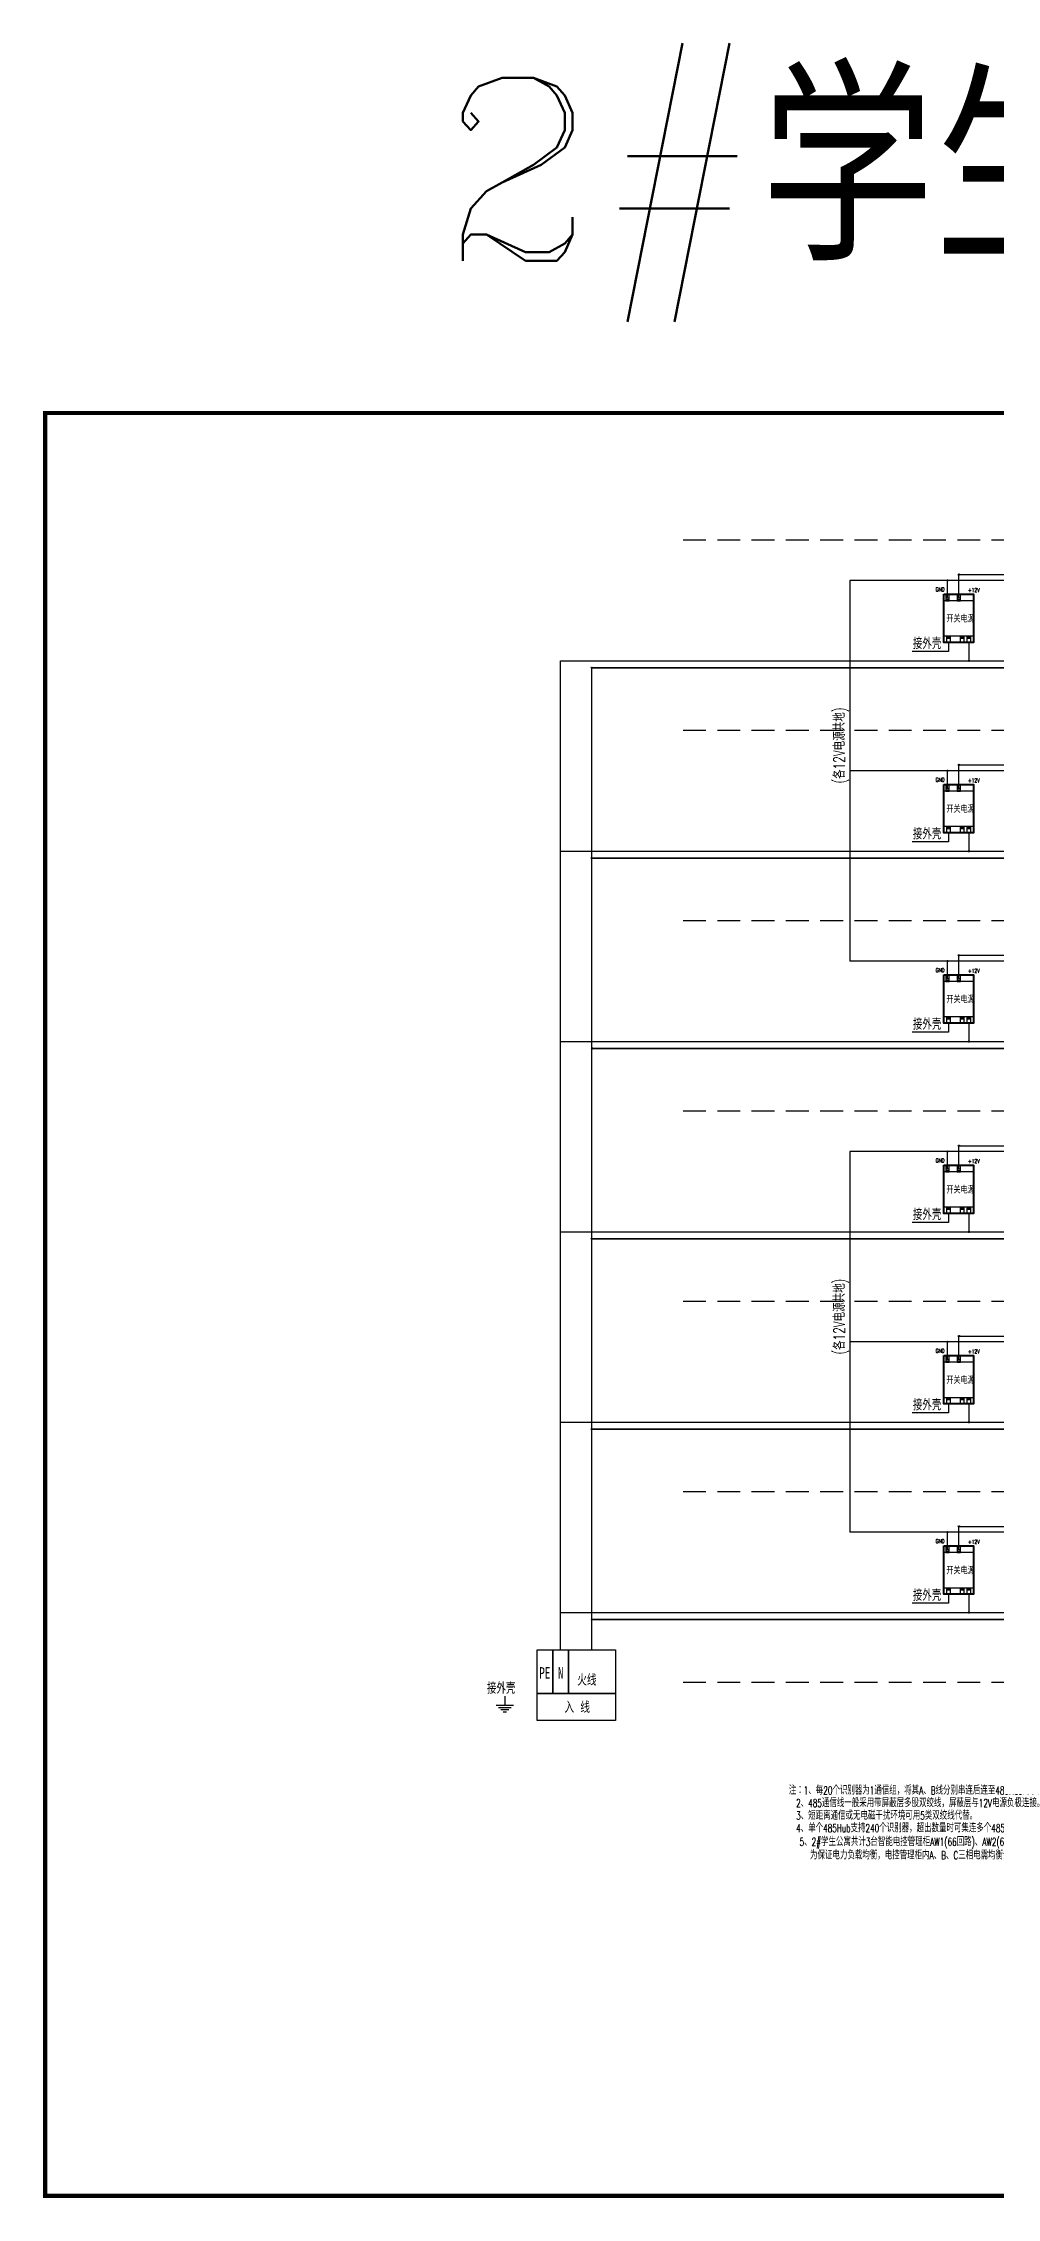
# Model space of a CAD drawing. Header units: millimetres. Extents: x -14098 to 347972, y -58509 to 133182.
# Drawn here: x 110391 to 152118, y 38910 to 133182 of the extents above; entities that cross this region are included whole.
import ezdxf
from ezdxf.enums import TextEntityAlignment as Align

# ---------------------------------------------------------------- set-up
doc = ezdxf.new("R2010")
doc.units = ezdxf.units.MM
doc.header["$LTSCALE"] = 1000
doc.linetypes.add('DASHED2', pattern=[0.375, 0.25, -0.125])
for name, color, linetype in [('5剖面线层', 1, 'Continuous'), ('6文字层', 3, 'Continuous'), ('HZ', 3, 'Continuous'), ('RD', 1, 'Continuous'), ('图框', 7, 'Continuous')]:
    doc.layers.add(name, color=color, linetype=linetype)
doc.styles.add('PC_TEXTSTYLE', font='simplex.shx', dxfattribs={"width": 0.707, "bigfont": 'intecad.shx'})
doc.styles.add('SHZ', font='romanc', dxfattribs={"bigfont": 'SHZTXT'})
doc.styles.add('Z', font='romans', dxfattribs={"width": 0.8, "bigfont": 'z'})
doc.styles.add('样式 1', font='', dxfattribs={"width": 0.707})
doc.styles.get('样式 1').set_extended_font_data('KaiTi_GB2312')

# ---------------------------------------------------------------- blocks, each defined once
blk = doc.blocks.new('GND')
at = {"color": 4}
for p, q in [((0, 0), (0, -7.9)), ((-7.5, -7.9), (7.5, -7.9)), ((-5.5, -9.9), (5.5, -9.9)), ((-3.5, -11.9), (3.5, -11.9)), ((-1.5, -13.9), (1.5, -13.9))]:
    blk.add_line(p, q, dxfattribs=at)

msp = doc.modelspace()

# ---------------------------------------------------------------- hatches: boundary and pattern name
at = {"layer": '5剖面线层'}
h = msp.add_hatch(color=6, dxfattribs=at)
h.paths.add_polyline_path([(149929, 109675), (149957, 109675), (149986, 109675, 1)])
h.paths.add_polyline_path([(149986, 109675), (149957, 109675), (149957, 109646, 0.414214)])
h.paths.add_polyline_path([(149957, 109675), (149929, 109675, 0.414214), (149957, 109646)])
h = msp.add_hatch(color=6, dxfattribs=at)
h.paths.add_polyline_path([(149929, 109675), (149957, 109675), (149986, 109675, 1)])
h.paths.add_polyline_path([(149986, 109675), (149957, 109675), (149957, 109646, 0.414214)])
h.paths.add_polyline_path([(149957, 109675), (149929, 109675, 0.414214), (149957, 109646)])
h = msp.add_hatch(color=4, dxfattribs=at)
h.paths.add_polyline_path([(150429, 109927), (150457, 109927), (150486, 109927, 1)])
h.paths.add_polyline_path([(150486, 109927), (150457, 109927), (150457, 109899, 0.414214)])
h.paths.add_polyline_path([(150457, 109927), (150429, 109927, 0.414214), (150457, 109899)])
h = msp.add_hatch(color=1, dxfattribs=at)
h.paths.add_polyline_path([(134370, 105856), (134399, 105856), (134427, 105856, 1)])
h.paths.add_polyline_path([(134427, 105856), (134399, 105856), (134399, 105827, 0.414214)])
h.paths.add_polyline_path([(134399, 105856), (134370, 105856, 0.414214), (134399, 105827)])
h = msp.add_hatch(color=4, dxfattribs=at)
h.paths.add_polyline_path([(150868, 106155), (150896, 106155), (150924, 106155, 1)])
h.paths.add_polyline_path([(150924, 106155), (150896, 106155), (150896, 106127, 0.414214)])
h.paths.add_polyline_path([(150896, 106155), (150868, 106155, 0.414214), (150896, 106127)])
h = msp.add_hatch(color=6, dxfattribs=at)
h.paths.add_polyline_path([(149929, 101347), (149957, 101347), (149986, 101347, 1)])
h.paths.add_polyline_path([(149986, 101347), (149957, 101347), (149957, 101319, 0.414214)])
h.paths.add_polyline_path([(149957, 101347), (149929, 101347, 0.414214), (149957, 101319)])
h = msp.add_hatch(color=6, dxfattribs=at)
h.paths.add_polyline_path([(149929, 101347), (149957, 101347), (149986, 101347, 1)])
h.paths.add_polyline_path([(149986, 101347), (149957, 101347), (149957, 101319, 0.414214)])
h.paths.add_polyline_path([(149957, 101347), (149929, 101347, 0.414214), (149957, 101319)])
h = msp.add_hatch(color=4, dxfattribs=at)
h.paths.add_polyline_path([(150429, 101600), (150457, 101600), (150486, 101600, 1)])
h.paths.add_polyline_path([(150486, 101600), (150457, 101600), (150457, 101571, 0.414214)])
h.paths.add_polyline_path([(150457, 101600), (150429, 101600, 0.414214), (150457, 101571)])
h = msp.add_hatch(color=1, dxfattribs=at)
h.paths.add_polyline_path([(134370, 97528), (134399, 97528), (134427, 97528, 1)])
h.paths.add_polyline_path([(134427, 97528), (134399, 97528), (134399, 97499, 0.414214)])
h.paths.add_polyline_path([(134399, 97528), (134370, 97528, 0.414214), (134399, 97499)])
h = msp.add_hatch(color=4, dxfattribs=at)
h.paths.add_polyline_path([(150868, 97827), (150896, 97827), (150924, 97827, 1)])
h.paths.add_polyline_path([(150924, 97827), (150896, 97827), (150896, 97799, 0.414214)])
h.paths.add_polyline_path([(150896, 97827), (150868, 97827, 0.414214), (150896, 97799)])
h = msp.add_hatch(color=6, dxfattribs=at)
h.paths.add_polyline_path([(149929, 93019), (149957, 93019), (149986, 93019, 1)])
h.paths.add_polyline_path([(149986, 93019), (149957, 93019), (149957, 92991, 0.414214)])
h.paths.add_polyline_path([(149957, 93019), (149929, 93019, 0.414214), (149957, 92991)])
h = msp.add_hatch(color=6, dxfattribs=at)
h.paths.add_polyline_path([(149929, 93019), (149957, 93019), (149986, 93019, 1)])
h.paths.add_polyline_path([(149986, 93019), (149957, 93019), (149957, 92991, 0.414214)])
h.paths.add_polyline_path([(149957, 93019), (149929, 93019, 0.414214), (149957, 92991)])
h = msp.add_hatch(color=4, dxfattribs=at)
h.paths.add_polyline_path([(150429, 93272), (150457, 93272), (150486, 93272, 1)])
h.paths.add_polyline_path([(150486, 93272), (150457, 93272), (150457, 93243, 0.414214)])
h.paths.add_polyline_path([(150457, 93272), (150429, 93272, 0.414214), (150457, 93243)])
h = msp.add_hatch(color=1, dxfattribs=at)
h.paths.add_polyline_path([(134390, 89200), (134418, 89200), (134447, 89200, 1)])
h.paths.add_polyline_path([(134447, 89200), (134418, 89200), (134418, 89171, 0.414214)])
h.paths.add_polyline_path([(134418, 89200), (134390, 89200, 0.414214), (134418, 89171)])
h = msp.add_hatch(color=4, dxfattribs=at)
h.paths.add_polyline_path([(150868, 89499), (150896, 89499), (150924, 89499, 1)])
h.paths.add_polyline_path([(150924, 89499), (150896, 89499), (150896, 89471, 0.414214)])
h.paths.add_polyline_path([(150896, 89499), (150868, 89499, 0.414214), (150896, 89471)])
h = msp.add_hatch(color=4, dxfattribs=at)
h.paths.add_polyline_path([(150429, 84944), (150457, 84944), (150486, 84944, 1)])
h.paths.add_polyline_path([(150486, 84944), (150457, 84944), (150457, 84915, 0.414214)])
h.paths.add_polyline_path([(150457, 84944), (150429, 84944, 0.414214), (150457, 84915)])
h = msp.add_hatch(color=6, dxfattribs=at)
h.paths.add_polyline_path([(149929, 84691), (149957, 84691), (149986, 84691, 1)])
h.paths.add_polyline_path([(149986, 84691), (149957, 84691), (149957, 84663, 0.414214)])
h.paths.add_polyline_path([(149957, 84691), (149929, 84691, 0.414214), (149957, 84663)])
h = msp.add_hatch(color=6, dxfattribs=at)
h.paths.add_polyline_path([(149929, 84691), (149957, 84691), (149986, 84691, 1)])
h.paths.add_polyline_path([(149986, 84691), (149957, 84691), (149957, 84663, 0.414214)])
h.paths.add_polyline_path([(149957, 84691), (149929, 84691, 0.414214), (149957, 84663)])
h = msp.add_hatch(color=4, dxfattribs=at)
h.paths.add_polyline_path([(150868, 81172), (150896, 81172), (150924, 81172, 1)])
h.paths.add_polyline_path([(150924, 81172), (150896, 81172), (150896, 81143, 0.414214)])
h.paths.add_polyline_path([(150896, 81172), (150868, 81172, 0.414214), (150896, 81143)])
h = msp.add_hatch(color=1, dxfattribs=at)
h.paths.add_polyline_path([(134370, 80872), (134399, 80872), (134427, 80872, 1)])
h.paths.add_polyline_path([(134427, 80872), (134399, 80872), (134399, 80843, 0.414214)])
h.paths.add_polyline_path([(134399, 80872), (134370, 80872, 0.414214), (134399, 80843)])
h = msp.add_hatch(color=6, dxfattribs=at)
h.paths.add_polyline_path([(149929, 76363), (149957, 76363), (149986, 76363, 1)])
h.paths.add_polyline_path([(149986, 76363), (149957, 76363), (149957, 76335, 0.414214)])
h.paths.add_polyline_path([(149957, 76363), (149929, 76363, 0.414214), (149957, 76335)])
h = msp.add_hatch(color=6, dxfattribs=at)
h.paths.add_polyline_path([(149929, 76363), (149957, 76363), (149986, 76363, 1)])
h.paths.add_polyline_path([(149986, 76363), (149957, 76363), (149957, 76335, 0.414214)])
h.paths.add_polyline_path([(149957, 76363), (149929, 76363, 0.414214), (149957, 76335)])
h = msp.add_hatch(color=4, dxfattribs=at)
h.paths.add_polyline_path([(150429, 76616), (150457, 76616), (150486, 76616, 1)])
h.paths.add_polyline_path([(150486, 76616), (150457, 76616), (150457, 76587, 0.414214)])
h.paths.add_polyline_path([(150457, 76616), (150429, 76616, 0.414214), (150457, 76587)])
h = msp.add_hatch(color=4, dxfattribs=at)
h.paths.add_polyline_path([(150868, 72844), (150896, 72844), (150924, 72844, 1)])
h.paths.add_polyline_path([(150924, 72844), (150896, 72844), (150896, 72815, 0.414214)])
h.paths.add_polyline_path([(150896, 72844), (150868, 72844, 0.414214), (150896, 72815)])
h = msp.add_hatch(color=1, dxfattribs=at)
h.paths.add_polyline_path([(134370, 72544), (134399, 72544), (134427, 72544, 1)])
h.paths.add_polyline_path([(134427, 72544), (134399, 72544), (134399, 72516, 0.414214)])
h.paths.add_polyline_path([(134399, 72544), (134370, 72544, 0.414214), (134399, 72516)])
h = msp.add_hatch(color=6, dxfattribs=at)
h.paths.add_polyline_path([(149929, 68035), (149957, 68035), (149986, 68035, 1)])
h.paths.add_polyline_path([(149986, 68035), (149957, 68035), (149957, 68007, 0.414214)])
h.paths.add_polyline_path([(149957, 68035), (149929, 68035, 0.414214), (149957, 68007)])
h = msp.add_hatch(color=6, dxfattribs=at)
h.paths.add_polyline_path([(149929, 68035), (149957, 68035), (149986, 68035, 1)])
h.paths.add_polyline_path([(149986, 68035), (149957, 68035), (149957, 68007, 0.414214)])
h.paths.add_polyline_path([(149957, 68035), (149929, 68035, 0.414214), (149957, 68007)])
h = msp.add_hatch(color=4, dxfattribs=at)
h.paths.add_polyline_path([(150429, 68288), (150457, 68288), (150486, 68288, 1)])
h.paths.add_polyline_path([(150486, 68288), (150457, 68288), (150457, 68259, 0.414214)])
h.paths.add_polyline_path([(150457, 68288), (150429, 68288, 0.414214), (150457, 68259)])
h = msp.add_hatch(color=1, dxfattribs=at)
h.paths.add_polyline_path([(134370, 64216), (134399, 64216), (134427, 64216, 1)])
h.paths.add_polyline_path([(134427, 64216), (134399, 64216), (134399, 64188, 0.414214)])
h.paths.add_polyline_path([(134399, 64216), (134370, 64216, 0.414214), (134399, 64188)])
h = msp.add_hatch(color=4, dxfattribs=at)
h.paths.add_polyline_path([(150868, 64516), (150896, 64516), (150924, 64516, 1)])
h.paths.add_polyline_path([(150924, 64516), (150896, 64516), (150896, 64487, 0.414214)])
h.paths.add_polyline_path([(150896, 64516), (150868, 64516, 0.414214), (150896, 64487)])

# ---------------------------------------------------------------- linework, layer by layer
at = {"color": 6}
for p, q in [((149957, 109675), (145691, 109675)), ((145691, 109675), (145691, 93019)), ((149957, 108898), (149957, 109675)), ((153498, 109675), (149957, 109675)), ((149957, 101347), (145691, 101347)), ((149957, 100570), (149957, 101347)), ((153498, 101347), (149957, 101347)), ((149957, 93019), (145691, 93019)), ((149957, 92242), (149957, 93019)), ((153498, 93019), (149957, 93019)), ((149957, 84691), (145691, 84691)), ((145691, 84691), (145691, 68035)), ((149957, 83914), (149957, 84691)), ((153498, 84691), (149957, 84691)), ((149957, 76363), (145691, 76363)), ((149957, 75586), (149957, 76363)), ((153498, 76363), (149957, 76363)), ((149957, 68035), (145691, 68035)), ((149957, 67258), (149957, 68035)), ((153498, 68035), (149957, 68035))]:
    msp.add_line(p, q, dxfattribs=at)
at = {"color": 4}
for p, q in [((150457, 109927), (178952, 109927)), ((150457, 108898), (150457, 109927)), ((149996, 106566), (148418, 106566)), ((149996, 106960), (149996, 106566)), ((150896, 106960), (150896, 106155)), ((133029, 106155), (178791, 106155)), ((133029, 62886), (133029, 106155)), ((150457, 101600), (178952, 101600)), ((150457, 100570), (150457, 101600)), ((149996, 98238), (148418, 98238)), ((149996, 98632), (149996, 98238)), ((150896, 98632), (150896, 97827)), ((133029, 97827), (178791, 97827)), ((150457, 93272), (178952, 93272)), ((150457, 92242), (150457, 93272)), ((149996, 89911), (148418, 89911)), ((149996, 90304), (149996, 89911)), ((150896, 90304), (150896, 89499)), ((133029, 89499), (178791, 89499)), ((150457, 84944), (178952, 84944)), ((150457, 83914), (150457, 84944)), ((133029, 81172), (178791, 81172)), ((149996, 81583), (148418, 81583)), ((149996, 81977), (149996, 81583)), ((150896, 81977), (150896, 81172)), ((150457, 76616), (178952, 76616)), ((150457, 75586), (150457, 76616)), ((149996, 73649), (149996, 73255)), ((150896, 73649), (150896, 72844)), ((133029, 72844), (178791, 72844)), ((149996, 73255), (148418, 73255)), ((150457, 68288), (178952, 68288)), ((150457, 67258), (150457, 68288)), ((149996, 65321), (149996, 64927)), ((150896, 65321), (150896, 64516)), ((133029, 64516), (178791, 64516)), ((149996, 64927), (148418, 64927))]:
    msp.add_line(p, q, dxfattribs=at)
at = {"color": 1, "lineweight": 35}
for p, q in [((134399, 105856), (178491, 105856)), ((134399, 97528), (178491, 97528)), ((134399, 89200), (178491, 89200)), ((134399, 80872), (178491, 80872)), ((134399, 72544), (178491, 72544)), ((134399, 64216), (178491, 64216))]:
    msp.add_line(p, q, dxfattribs=at)
for points in [[(149803, 109074), (151089, 109074), (151089, 108788), (149803, 108788)], [(149885, 108788), (150030, 108788), (150030, 109074), (149885, 109074)], [(149885, 108845), (150030, 108845), (150030, 108898), (149885, 108898)], [(150385, 108788), (150530, 108788), (150530, 109074), (150385, 109074)], [(150385, 108845), (150530, 108845), (150530, 108898), (150385, 108898)], [(149803, 107246), (151089, 107246), (151089, 106960), (149803, 106960)], [(149924, 107246), (150068, 107246), (150068, 106960), (149924, 106960)], [(149924, 107189), (150068, 107189), (150068, 107136), (149924, 107136)], [(150524, 107246), (150668, 107246), (150668, 106960), (150524, 106960)], [(150524, 107189), (150668, 107189), (150668, 107136), (150524, 107136)], [(150824, 107246), (150968, 107246), (150968, 106960), (150824, 106960)], [(150824, 107189), (150968, 107189), (150968, 107136), (150824, 107136)], [(149803, 100746), (151089, 100746), (151089, 100460), (149803, 100460)], [(149885, 100460), (150030, 100460), (150030, 100746), (149885, 100746)], [(149885, 100517), (150030, 100517), (150030, 100570), (149885, 100570)], [(150385, 100460), (150530, 100460), (150530, 100746), (150385, 100746)], [(150385, 100517), (150530, 100517), (150530, 100570), (150385, 100570)], [(149803, 98918), (151089, 98918), (151089, 98632), (149803, 98632)], [(149924, 98918), (150068, 98918), (150068, 98632), (149924, 98632)], [(149924, 98861), (150068, 98861), (150068, 98808), (149924, 98808)], [(150524, 98918), (150668, 98918), (150668, 98632), (150524, 98632)], [(150524, 98861), (150668, 98861), (150668, 98808), (150524, 98808)], [(150824, 98918), (150968, 98918), (150968, 98632), (150824, 98632)], [(150824, 98861), (150968, 98861), (150968, 98808), (150824, 98808)], [(149803, 92418), (151089, 92418), (151089, 92132), (149803, 92132)], [(149885, 92132), (150030, 92132), (150030, 92418), (149885, 92418)], [(150385, 92132), (150530, 92132), (150530, 92418), (150385, 92418)], [(149885, 92189), (150030, 92189), (150030, 92242), (149885, 92242)], [(150385, 92189), (150530, 92189), (150530, 92242), (150385, 92242)], [(149803, 90590), (151089, 90590), (151089, 90304), (149803, 90304)], [(149924, 90590), (150068, 90590), (150068, 90304), (149924, 90304)], [(149924, 90533), (150068, 90533), (150068, 90480), (149924, 90480)], [(150524, 90590), (150668, 90590), (150668, 90304), (150524, 90304)], [(150524, 90533), (150668, 90533), (150668, 90480), (150524, 90480)], [(150824, 90590), (150968, 90590), (150968, 90304), (150824, 90304)], [(150824, 90533), (150968, 90533), (150968, 90480), (150824, 90480)], [(149803, 84090), (151089, 84090), (151089, 83804), (149803, 83804)], [(149885, 83804), (150030, 83804), (150030, 84090), (149885, 84090)], [(149885, 83861), (150030, 83861), (150030, 83914), (149885, 83914)], [(150385, 83804), (150530, 83804), (150530, 84090), (150385, 84090)], [(150385, 83861), (150530, 83861), (150530, 83914), (150385, 83914)], [(149803, 82262), (151089, 82262), (151089, 81977), (149803, 81977)], [(149924, 82262), (150068, 82262), (150068, 81977), (149924, 81977)], [(149924, 82205), (150068, 82205), (150068, 82153), (149924, 82153)], [(150524, 82262), (150668, 82262), (150668, 81977), (150524, 81977)], [(150524, 82205), (150668, 82205), (150668, 82153), (150524, 82153)], [(150824, 82262), (150968, 82262), (150968, 81977), (150824, 81977)], [(150824, 82205), (150968, 82205), (150968, 82153), (150824, 82153)], [(149803, 75762), (151089, 75762), (151089, 75476), (149803, 75476)], [(149885, 75476), (150030, 75476), (150030, 75762), (149885, 75762)], [(149885, 75533), (150030, 75533), (150030, 75586), (149885, 75586)], [(150385, 75476), (150530, 75476), (150530, 75762), (150385, 75762)], [(150385, 75533), (150530, 75533), (150530, 75586), (150385, 75586)], [(149803, 73934), (151089, 73934), (151089, 73649), (149803, 73649)], [(149924, 73934), (150068, 73934), (150068, 73649), (149924, 73649)], [(149924, 73877), (150068, 73877), (150068, 73825), (149924, 73825)], [(150524, 73934), (150668, 73934), (150668, 73649), (150524, 73649)], [(150524, 73877), (150668, 73877), (150668, 73825), (150524, 73825)], [(150824, 73934), (150968, 73934), (150968, 73649), (150824, 73649)], [(150824, 73877), (150968, 73877), (150968, 73825), (150824, 73825)], [(149803, 67434), (151089, 67434), (151089, 67148), (149803, 67148)], [(149885, 67148), (150030, 67148), (150030, 67434), (149885, 67434)], [(149885, 67205), (150030, 67205), (150030, 67258), (149885, 67258)], [(150385, 67148), (150530, 67148), (150530, 67434), (150385, 67434)], [(150385, 67205), (150530, 67205), (150530, 67258), (150385, 67258)], [(149803, 65606), (151089, 65606), (151089, 65321), (149803, 65321)], [(149924, 65606), (150068, 65606), (150068, 65321), (149924, 65321)], [(149924, 65549), (150068, 65549), (150068, 65497), (149924, 65497)], [(150524, 65606), (150668, 65606), (150668, 65321), (150524, 65321)], [(150524, 65549), (150668, 65549), (150668, 65497), (150524, 65497)], [(150824, 65606), (150968, 65606), (150968, 65321), (150824, 65321)], [(150824, 65549), (150968, 65549), (150968, 65497), (150824, 65497)], [(132001, 62886), (132686, 62886), (132686, 60979), (132001, 60979)], [(132686, 62886), (133371, 62886), (133371, 60979), (132686, 60979)], [(133371, 62886), (135426, 62886), (135426, 60979), (133371, 60979)], [(132001, 60979), (135426, 60979), (135426, 59791), (132001, 59791)]]:
    msp.add_lwpolyline(points, close=True)
at = {"lineweight": 40}
for points in [[(149803, 109074), (151089, 109074), (151089, 106960), (149803, 106960)], [(149803, 100746), (151089, 100746), (151089, 98632), (149803, 98632)], [(149803, 92418), (151089, 92418), (151089, 90304), (149803, 90304)], [(149803, 84090), (151089, 84090), (151089, 81977), (149803, 81977)], [(149803, 75762), (151089, 75762), (151089, 73649), (149803, 73649)], [(149803, 67434), (151089, 67434), (151089, 65321), (149803, 65321)]]:
    msp.add_lwpolyline(points, close=True, dxfattribs=at)
at = {"color": 4, "const_width": 1}
msp.add_lwpolyline([(132344, 62886), (132344, 63567), (130593, 63567), (130593, 60474)], dxfattribs=at)
at = {"color": 6}
for centre in [(149957, 109675), (149957, 109675), (149957, 101347), (149957, 101347), (149957, 93019), (149957, 93019), (149957, 84691), (149957, 84691), (149957, 76363), (149957, 76363), (149957, 68035), (149957, 68035)]:
    msp.add_circle(centre, 28.4, dxfattribs=at)
at = {"color": 4}
for centre in [(150457, 109927), (150896, 106155), (150457, 101600), (150896, 97827), (150457, 93272), (150896, 89499), (150457, 84944), (150896, 81172), (150457, 76616), (150896, 72844), (150457, 68288), (150896, 64516)]:
    msp.add_circle(centre, 28.4, dxfattribs=at)
at = {"color": 1}
for centre in [(134399, 105856), (134399, 97528), (134418, 89200), (134399, 80872), (134399, 72544), (134399, 64216)]:
    msp.add_circle(centre, 28.4, dxfattribs=at)
at = {"layer": 'RD', "color": 252, "linetype": 'DASHED2', "ltscale": 4}
for p, q in [((138388, 111448), (192920, 111448)), ((138388, 103120), (192920, 103120)), ((138388, 94792), (192920, 94792)), ((138388, 86464), (192920, 86464)), ((138388, 78136), (192920, 78136)), ((138388, 69808), (192920, 69808)), ((138388, 61480), (192920, 61480))]:
    msp.add_line(p, q, dxfattribs=at)
at = {"layer": 'RD'}
msp.add_line((134399, 62886), (134399, 105856), dxfattribs=at)
at = {"layer": '图框', "color": 7, "const_width": 180}
msp.add_lwpolyline([(110481, 39000), (224481, 39000), (224481, 117000), (110481, 117000)], close=True, dxfattribs=at)
msp.add_lwpolyline([(110481, 39000), (224481, 39000), (224481, 117000), (110481, 117000)], close=True, dxfattribs=at)

# ---------------------------------------------------------------- block references
at = {"color": 4, "xscale": 50, "yscale": 50, "zscale": 50}
msp.add_blockref('GND', (130593, 60867), dxfattribs=at)

# ---------------------------------------------------------------- texts
at = {"layer": '6文字层', "color": 7, "style": 'PC_TEXTSTYLE', "width": 0.667}
for s, p in [('GND', (149436, 109193)), ('+12V', (150853, 109165)), ('GND', (149436, 100866)), ('+12V', (150853, 100837)), ('GND', (149436, 92538)), ('+12V', (150853, 92509)), ('GND', (149436, 84210)), ('+12V', (150853, 84181)), ('GND', (149436, 75882)), ('+12V', (150853, 75853)), ('GND', (149436, 67554)), ('+12V', (150853, 67525))]:
    msp.add_text(s, height=175, dxfattribs=at).set_placement(p)
at = {"layer": '6文字层', "color": 7, "style": 'Z', "width": 0.8}
for p in [(149906, 108139), (149906, 99812), (149906, 91484), (149906, 83156), (149906, 74828), (149906, 66500)]:
    msp.add_text('开关电源', height=300, dxfattribs=at).set_placement(p, align=Align.TOP_LEFT)
at = {"layer": '6文字层', "color": 4, "style": 'PC_TEXTSTYLE', "width": 0.667}
for p in [(148439, 106669), (148439, 98341), (148439, 90014), (148439, 81686), (148439, 73358), (148439, 65030), (129804, 60963)]:
    msp.add_text('接外壳', height=500, dxfattribs=at).set_placement(p)
for p in [(145472, 100793), (145472, 75809)]:
    msp.add_text('(各12V电源共地)', height=500, rotation=90, dxfattribs=at).set_placement(p)
at = {"layer": '6文字层'}
for s, style, width, p in [('PE', '样式 1', 0.707, (132101, 61630)), ('N', '样式 1', 0.707, (132916, 61630)), ('火线', 'Z', 0.8, (133762, 61321)), ('入 线', 'Z', 0.8, (133202, 60125))]:
    msp.add_text(s, height=500, dxfattribs=dict(at, style=style, width=width)).set_placement(p)
at = {"layer": '6文字层', "color": 3, "style": 'PC_TEXTSTYLE', "width": 0.667}
for s, p in [('注：1、每20个识别器为1通信组，将其A、B线分别串连后连至485Hub的1个端口。', (143015, 56911)), ('  2、485通信线一般采用带屏蔽层多股双绞线，屏蔽层与12V电源负极连接。', (143015, 56361)), ('  3、短距离通信或无电磁干扰环境可用5类双绞线代替。', (143015, 55811)), ('  4、单个485Hub支持240个识别器，超出数量时可集连多个485Hub,2#学生公寓需2台8口485HUB。', (143015, 55261)), ('5、2#学生公寓共计3台智能电控管理柜AW1(66回路)、AW2(66回路)、AW3(62回路),', (143485, 54663)), ('为保证电力负载均衡，电控管理柜内A、B、C三相电需均衡分配。具体分配方式参见云南省设计院配电系统图。', (143943, 54075))]:
    msp.add_text(s, height=350, dxfattribs=at).set_placement(p, align=Align.TOP_LEFT)
at = {"layer": 'HZ', "color": 3, "style": 'SHZ'}
msp.add_text('2#学生公寓', height=8000, dxfattribs=at).set_placement((127729, 123658))

doc.saveas('drawing.dxf')
